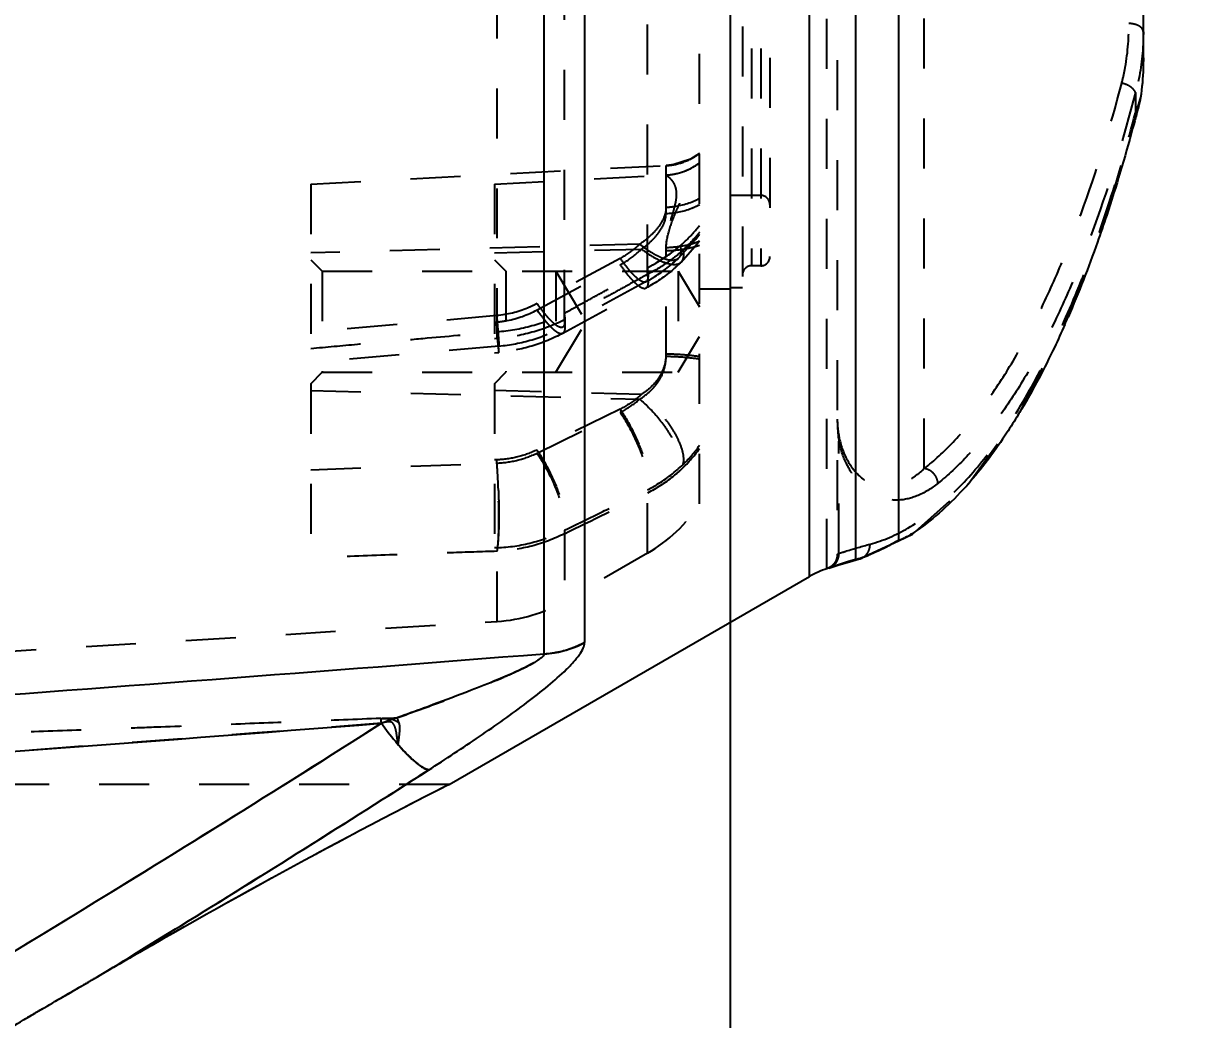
# Model space of a CAD drawing. Header units: millimetres. Extents: x 97 to 1722, y -6063 to 1553.
# Drawn here: x 1151.02 to 1189.38, y 32.96 to 65.5 of the extents above; entities that cross this region are included whole.
import ezdxf

# ---------------------------------------------------------------- set-up
doc = ezdxf.new("R2010")
doc.units = ezdxf.units.MM
doc.header["$LTSCALE"] = 16.335
doc.header["$PDMODE"] = 3
doc.header["$PDSIZE"] = 0.3125
doc.linetypes.add('HIDDEN', pattern=[0.2, 0.1, -0.1])
doc.layers.get('0').update_dxf_attribs({"linetype": 'CONTINUOUS'})
doc.layers.get('Defpoints').update_dxf_attribs({"linetype": 'CONTINUOUS'})
doc.layers.add('DEFAULT_2', color=8, linetype='HIDDEN')
doc.styles.get("Standard").update_dxf_attribs({"font": 'txt', "width": 0.8})
doc.dimstyles.new('STANDARD$0', dxfattribs={"dimscale": 2, "dimtxt": 3, "dimasz": 3, "dimexe": 1.25, "dimexo": 0.625, "dimgap": 0.5, "dimtad": 0, "dimdsep": 46, "dimlunit": 6, "dimtxsty": 'Standard', "dimblk": 'CLOSEDBLANK', "dimcen": 0, "dimclrt": 2, "dimazin": 2, "dimtfac": 2, "dimtmove": 1, "dimatfit": 3, "dimfxl": 0, "dimtolj": 1, "dimtzin": 0, "dimarcsym": 0})

# ---------------------------------------------------------------- blocks, each defined once
blk = doc.blocks.new('_ClosedBlank')
at = {"color": 0, "linetype": 'ByBlock', "lineweight": -2}
for p, q in [((-1, 0.1667), (0, 0)), ((-1, 0.1667), (-1, -0.1667)), ((0, 0), (-1, -0.1667))]:
    blk.add_line(p, q, dxfattribs=at)
blk = doc.blocks.new('*D111')
at = {"color": 4, "lineweight": -2}
for p, q in [((1222.611, 163.896), (1222.611, 20.993)), ((1174.111, 111.94), (1174.111, 20.993)), ((1212.611, 20.993), (1184.111, 20.993))]:
    blk.add_line(p, q, dxfattribs=at)
at = {"layer": 'Defpoints', "color": 0}
for p in [(1222.611, 163.896), (1174.111, 111.94), (1174.111, 20.993)]:
    blk.add_point(p, dxfattribs=at)
at = {"color": 4, "lineweight": -2, "xscale": 10, "yscale": 10, "zscale": 10, "rotation": 180}
blk.add_blockref('_ClosedBlank', (1174.111, 20.993), dxfattribs=at)
at = {"color": 4, "lineweight": -2, "xscale": 10, "yscale": 10, "zscale": 10}
blk.add_blockref('_ClosedBlank', (1222.611, 20.993), dxfattribs=at)
at = {"color": 6, "insert": (1241.878, 20.993), "char_height": 10, "attachment_point": 5}
blk.add_mtext('\\A1;48.50', dxfattribs=at)

msp = doc.modelspace()

# ---------------------------------------------------------------- linework, layer by layer
at = {"color": 7, "linetype": 'Continuous'}
for p, q in [((1176.707, 47.434), (1176.707, 123.838)), ((1178.207, 123.282), (1178.207, 47.99)), ((1179.62, 48.627), (1179.62, 122.645)), ((1187.611, 64.377), (1187.611, 106.896)), ((1168.037, 44.897), (1168.037, 72.371)), ((1169.354, 72.494), (1169.354, 45.274)), ((1187.516, 63.048), (1187.523, 63.078)), ((1178.338, 48.005), (1179.629, 48.607)), ((1178.207, 47.99), (1177.947, 47.907)), ((1178.012, 47.915), (1178.338, 48.005)), ((1178.207, 47.99), (1178.338, 48.005)), ((1178.338, 48.005), (1178.338, 48.005)), ((1177.289, 47.692), (1177.276, 47.688)), ((1177.334, 47.708), (1177.289, 47.692)), ((1177.334, 47.708), (1177.627, 47.801)), ((1177.431, 47.74), (1177.334, 47.708)), ((1177.688, 47.823), (1177.431, 47.74)), ((1177.627, 47.801), (1178.012, 47.915)), ((1177.947, 47.907), (1177.688, 47.823)), ((1164.933, 40.636), (1176.707, 47.434))]:
    msp.add_line(p, q, dxfattribs=at)
for centre, radius, start, end in [((1155.056, 68.964), 32.807, 336.0768, 336.5418), ((1165.669, 63.561), 20.889, 328.7367, 329.318), ((1172.718, 58.533), 12.219, 318.1332, 319.1659), ((1176.998, 52.396), 4.569, 285.3544, 286.9464), ((1176.953, 52.541), 4.721, 286.9541, 289.7784), ((1176.894, 52.706), 4.896, 289.7722, 291.4085), ((1178.207, 44.836), 3, 108.0953, 120), ((1267.61, -160.727), 226.03, 117.01745, 120.33842)]:
    msp.add_arc(centre, radius, start, end, dxfattribs=at)
for points, knots in [([(1187.611, 64.377), (1187.611, 64.267), (1187.605, 63.833), (1187.569, 63.399), (1187.523, 63.078)], [0, 0, 0, 0, 0.252304, 1, 1, 1, 1]), ([(1187.523, 63.078), (1187.439, 62.743), (1187.103, 61.454), (1186.724, 60.176), (1186.414, 59.239)], [0, 0, 0, 0, 0.259205, 1, 1, 1, 1]), ([(1186.414, 59.239), (1186.316, 58.945), (1185.931, 57.82), (1185.501, 56.71), (1185.151, 55.905)], [0, 0, 0, 0, 0.261107, 1, 1, 1, 1]), ([(1185.044, 55.661), (1184.934, 55.412), (1184.503, 54.473), (1184.023, 53.557), (1183.634, 52.902)], [0, 0, 0, 0, 0.263126, 1, 1, 1, 1]), ([(1183.525, 52.72), (1183.402, 52.518), (1182.925, 51.762), (1182.393, 51.04), (1181.963, 50.543)], [0, 0, 0, 0, 0.264768, 1, 1, 1, 1]), ([(1181.818, 50.378), (1181.57, 50.102), (1181.063, 49.587), (1180.499, 49.132), (1180.209, 48.936)], [0, 0, 0, 0, 0.513794, 1, 1, 1, 1]), ([(1180.209, 48.936), (1180.165, 48.906), (1180.099, 48.862), (1180.009, 48.806), (1179.94, 48.764), (1179.868, 48.723), (1179.807, 48.69), (1179.755, 48.664), (1179.721, 48.648), (1179.691, 48.635), (1179.671, 48.627), (1179.651, 48.621), (1179.636, 48.619), (1179.621, 48.619), (1179.62, 48.625), (1179.62, 48.627)], [0, 0, 0, 0, 0.234221, 0.352149, 0.471141, 0.591932, 0.716028, 0.780394, 0.847855, 0.883815, 0.923121, 0.945547, 0.976029, 0.992877, 1, 1, 1, 1]), ([(1179.62, 48.627), (1179.543, 48.579), (1179.242, 48.398), (1178.924, 48.243), (1178.681, 48.148)], [0, 0, 0, 0, 0.258196, 1, 1, 1, 1]), ([(1164.257, 41.106), (1164.539, 41.287), (1165.097, 41.65), (1165.918, 42.199), (1166.71, 42.749), (1167.46, 43.296), (1168.145, 43.834), (1168.655, 44.28), (1168.992, 44.628), (1169.182, 44.861), (1169.31, 45.07), (1169.354, 45.212), (1169.354, 45.274)], [0, 0, 0, 0, 0.150933, 0.299517, 0.444724, 0.584936, 0.717394, 0.837107, 0.889595, 0.935148, 0.972142, 1, 1, 1, 1]), ([(1168.037, 44.897), (1168.148, 44.904), (1168.604, 44.956), (1169.05, 45.107), (1169.354, 45.274)], [0, 0, 0, 0, 0.243992, 1, 1, 1, 1]), ([(1168.037, 44.897), (1160.805, 44.331), (1149.955, 43.498), (1135.478, 42.497), (1128.234, 42.046), (1124.611, 41.834)], [0, 0, 0, 0, 0.49985, 0.749909, 1, 1, 1, 1]), ([(1168.037, 44.897), (1168.034, 44.883), (1168.017, 44.852), (1167.951, 44.779), (1167.799, 44.671), (1167.522, 44.514), (1167.087, 44.304), (1166.441, 44.024), (1165.528, 43.66), (1164.258, 43.183), (1163.285, 42.835), (1162.719, 42.636)], [0, 0, 0, 0, 0.007482, 0.017905, 0.050531, 0.10303, 0.182664, 0.299558, 0.466627, 0.690171, 1, 1, 1, 1]), ([(1124.593, 39.972), (1125.644, 40.033), (1127.83, 40.161), (1132.672, 40.46), (1144.334, 41.225), (1154.854, 42.018), (1162.719, 42.636)], [0, 0, 0, 0, 0.082685, 0.171902, 0.380756, 1, 1, 1, 1]), ([(1162.719, 42.636), (1159.297, 40.451), (1151.724, 35.746), (1144.075, 31.166), (1139.899, 28.692)], [0, 0, 0, 0, 0.455449, 1, 1, 1, 1]), ([(1162.719, 42.636), (1162.864, 42.436), (1163.149, 42.066), (1163.521, 41.648), (1163.803, 41.385), (1163.979, 41.245), (1164.13, 41.154), (1164.226, 41.119), (1164.268, 41.113)], [0, 0, 0, 0, 0.336724, 0.636469, 0.760447, 0.862828, 0.942154, 1, 1, 1, 1]), ([(1153.443, 34.351), (1154.351, 34.906), (1157.974, 37.127), (1161.576, 39.385), (1164.257, 41.106)], [0, 0, 0, 0, 0.250346, 1, 1, 1, 1]), ([(1147.447, 30.729), (1147.923, 31.026), (1148.885, 31.642), (1150.363, 32.553), (1151.892, 33.453), (1152.924, 34.048), (1153.44, 34.35)], [0, 0, 0, 0, 0.240203, 0.489502, 0.743695, 1, 1, 1, 1])]:
    msp.add_open_spline(points, degree=3, knots=knots, dxfattribs=at)
at = {"layer": 'DEFAULT_2', "color": 8, "linetype": 'HIDDEN'}
for p, q in [((1177.268, 47.686), (1177.268, 123.587)), ((1177.611, 123.112), (1177.611, 48.161)), ((1173.111, 49.81), (1173.111, 121.462)), ((1180.454, 50.96), (1180.454, 120.312)), ((1174.111, 114.436), (1174.111, 56.836)), ((1174.511, 114.411), (1174.511, 56.861)), ((1174.811, 113.686), (1174.811, 57.586)), ((1175.111, 113.686), (1175.111, 57.586)), ((1175.411, 113.386), (1175.411, 57.886)), ((1166.501, 55.216), (1166.501, 78.794)), ((1168.696, 55.818), (1168.696, 78.761)), ((1171.411, 57.306), (1171.411, 78.598)), ((1187.354, 63.248), (1187.354, 62.581)), ((1160.411, 60.258), (1172.03, 60.867)), ((1172.016, 59.285), (1172.016, 60.86)), ((1160.411, 60.258), (1160.411, 48.047)), ((1166.411, 60.258), (1172.016, 60.552)), ((1166.411, 60.258), (1166.411, 48.369)), ((1175.111, 59.886), (1174.111, 59.886)), ((1171.157, 58.29), (1160.411, 58.008)), ((1166.411, 58.008), (1171.215, 58.134)), ((1172.016, 54.619), (1172.016, 58.175)), ((1160.411, 57.783), (1160.786, 57.408)), ((1166.411, 57.783), (1166.786, 57.408)), ((1170.516, 57.829), (1167.802, 56.351)), ((1167.802, 56.144), (1170.516, 57.618)), ((1172.419, 57.828), (1172.418, 57.828)), ((1172.514, 57.708), (1172.515, 57.709)), ((1175.111, 57.586), (1174.811, 57.586)), ((1160.786, 57.408), (1172.411, 57.408)), ((1160.786, 57.408), (1160.786, 54.108)), ((1166.786, 57.408), (1166.786, 54.108)), ((1168.411, 57.408), (1169.403, 55.758)), ((1168.411, 57.408), (1168.411, 54.108)), ((1172.411, 57.408), (1173.111, 56.243)), ((1172.411, 57.408), (1172.411, 54.108)), ((1168.649, 55.384), (1171.367, 56.86)), ((1171.369, 57.071), (1168.651, 55.592)), ((1173.111, 56.836), (1174.111, 56.836)), ((1174.511, 56.861), (1174.111, 56.861)), ((1166.486, 55.956), (1160.411, 55.421)), ((1166.411, 55.743), (1166.485, 55.75)), ((1168.411, 54.108), (1169.403, 55.758)), ((1172.411, 54.108), (1173.111, 55.273)), ((1166.555, 54.962), (1160.411, 54.421)), ((1166.411, 55.209), (1166.501, 55.217)), ((1166.411, 54.743), (1166.554, 54.756)), ((1160.411, 53.733), (1160.786, 54.108)), ((1160.786, 54.108), (1172.411, 54.108)), ((1166.411, 53.733), (1166.786, 54.108)), ((1160.411, 53.508), (1171.157, 53.227)), ((1171.215, 53.382), (1166.411, 53.508)), ((1170.516, 52.903), (1167.801, 51.571)), ((1167.802, 51.464), (1170.516, 52.799)), ((1177.611, 52.578), (1177.619, 52.365)), ((1177.663, 48.186), (1177.663, 51.848)), ((1160.411, 50.921), (1166.486, 51.138)), ((1166.485, 51.246), (1166.411, 51.243)), ((1171.411, 48.193), (1171.411, 50.268)), ((1168.696, 48.943), (1168.696, 46.625)), ((1166.501, 48.372), (1166.411, 48.369)), ((1166.501, 45.964), (1166.501, 48.373)), ((1171.411, 48.193), (1168.696, 46.625)), ((1136.764, 44.146), (1166.501, 45.964)), ((1164.933, 40.636), (1124.111, 40.636)), ((1164.907, 40.623), (1164.933, 40.636))]:
    msp.add_line(p, q, dxfattribs=at)
for points in [[(1179.629, 48.607), (1180.074, 48.815), (1181.892, 50.446), (1183.574, 52.789), (1185.092, 55.761), (1186.432, 59.289), (1187.516, 63.048)], [(1173.111, 61.259), (1172.815, 61.075), (1172.273, 60.895), (1172.03, 60.867)], [(1172.418, 57.828), (1172.988, 58.453), (1173.111, 58.62)], [(1172.514, 57.708), (1173.023, 58.288), (1173.111, 58.41)]]:
    msp.add_lwpolyline(points, dxfattribs=at)
for centre, radius, start, end in [((1184.726, 63.755), 2.878, 335.9177, 345.7749), ((1171.909, 62.866), 2.009, 281.0434, 296.7113), ((1171.902, 62.877), 2.023, 296.7616, 299.6516), ((1171.914, 62.856), 1.998, 299.6349, 306.809), ((1171.911, 62.549), 2, 273, 306.8699), ((1171.912, 62.846), 1.989, 273.008, 277.759), ((1171.908, 62.564), 2.015, 274.7844, 284.2376), ((1171.908, 62.877), 2.021, 277.751, 281.0207), ((1171.922, 62.522), 1.971, 288.0389, 291.8159), ((1171.905, 62.56), 2.013, 291.8335, 306.8203), ((1171.913, 62.517), 1.968, 273.0019, 274.7647), ((1175.111, 59.586), 0.3, 0, 90), ((1169.302, 61.666), 4.836, 309.0801, 312.6225), ((1174.811, 57.286), 0.3, 90, 180), ((1175.111, 57.886), 0.3, 270, 0), ((1182.754, 52.574), 5.142, 179.9523, 188.1179), ((1180.614, 52.578), 3.002, 179.994, 184.0713), ((1180.567, 52.574), 2.955, 184.0542, 192.1382), ((1169.48, 54.181), 4.446, 312.422, 324.7635), ((1169.518, 54.266), 4.404, 313.9876, 324.6845), ((1148.37, 49.766), 18.174, 3.6703, 4.6704), ((1143.425, 49.445), 23.129, 1.9882, 3.6804), ((651.17, 1109.168), 1179.893, 296.015908, 296.162733), ((1168.911, 52.523), 5, 300, 327.1401), ((1166.196, 50.955), 5, 273.5, 300), ((1110.118, 37.623), 52.84, 5.4444, 5.6168), ((1170.475, 45.375), 7.687, 199.4507, 200.7228), ((1267.756, -160.969), 226.313, 117.03002, 119.84501), ((1272.591, -169.482), 236.103, 119.83458, 120.30856), ((1221.924, -86.997), 139.327, 120.29445, 120.5776)]:
    msp.add_arc(centre, radius, start, end, dxfattribs=at)
for points, knots in [([(1186.906, 63.551), (1186.943, 63.692), (1187.088, 64.333), (1187.138, 64.994), (1187.138, 65.504)], [0, 0, 0, 0, 0.222594, 1, 1, 1, 1]), ([(1187.611, 65.228), (1187.611, 65.263), (1187.58, 65.344), (1187.468, 65.431), (1187.314, 65.488), (1187.197, 65.502), (1187.138, 65.504)], [0, 0, 0, 0, 0.175755, 0.409855, 0.699292, 1, 1, 1, 1]), ([(1187.611, 65.228), (1187.611, 65.058), (1187.593, 64.391), (1187.492, 63.725), (1187.354, 63.248)], [0, 0, 0, 0, 0.255069, 1, 1, 1, 1]), ([(1180.454, 50.96), (1180.788, 51.223), (1181.447, 51.836), (1182.357, 52.928), (1183.234, 54.23), (1184.071, 55.736), (1184.864, 57.436), (1185.89, 60.034), (1186.525, 62.109), (1186.906, 63.551)], [0, 0, 0, 0, 0.088771, 0.187403, 0.296536, 0.416459, 0.547191, 0.688394, 1, 1, 1, 1]), ([(1187.354, 63.248), (1187.34, 63.284), (1187.291, 63.356), (1187.186, 63.445), (1187.053, 63.512), (1186.955, 63.541), (1186.906, 63.551)], [0, 0, 0, 0, 0.208098, 0.457415, 0.730831, 1, 1, 1, 1]), ([(1187.354, 63.248), (1186.969, 61.771), (1186.329, 59.648), (1185.292, 56.999), (1184.496, 55.278), (1183.659, 53.76), (1182.787, 52.451), (1181.885, 51.357), (1181.232, 50.743), (1180.903, 50.48)], [0, 0, 0, 0, 0.315621, 0.457429, 0.588046, 0.707347, 0.815433, 0.912733, 1, 1, 1, 1]), ([(1178.682, 48.488), (1179.115, 48.605), (1180, 48.993), (1181.228, 49.924), (1182.412, 51.213), (1183.545, 52.851), (1184.621, 54.828), (1185.63, 57.133), (1186.559, 59.747), (1187.098, 61.606), (1187.354, 62.581)], [0, 0, 0, 0, 0.078569, 0.166864, 0.267944, 0.383616, 0.514735, 0.661456, 0.823483, 1, 1, 1, 1]), ([(1172.016, 58.079), (1172.016, 58.271), (1172.08, 58.695), (1172.27, 59.186), (1172.439, 59.565), (1172.535, 59.793), (1172.597, 59.981), (1172.627, 60.141), (1172.627, 60.284), (1172.583, 60.464), (1172.467, 60.625), (1172.312, 60.748), (1172.193, 60.817), (1172.099, 60.855), (1172.048, 60.868), (1172.03, 60.867)], [0, 0, 0, 0, 0.180514, 0.398721, 0.494753, 0.571205, 0.631748, 0.681138, 0.724317, 0.765246, 0.853927, 0.904403, 0.951343, 0.9833, 1, 1, 1, 1]), ([(1172.03, 60.867), (1172.028, 60.867), (1172.023, 60.867), (1172.016, 60.863), (1172.016, 60.86)], [0, 0, 0, 0, 0.372799, 1, 1, 1, 1]), ([(1172.016, 60.552), (1172.016, 60.551), (1172.02, 60.549), (1172.024, 60.546), (1172.034, 60.54), (1172.05, 60.528), (1172.075, 60.51), (1172.105, 60.485), (1172.138, 60.454), (1172.173, 60.417), (1172.219, 60.361), (1172.271, 60.281), (1172.318, 60.173), (1172.346, 60.053), (1172.358, 59.865), (1172.326, 59.654), (1172.265, 59.419), (1172.177, 59.114), (1172.06, 58.702), (1172.016, 58.349), (1172.016, 58.175)], [0, 0, 0, 0, 0.001697, 0.003763, 0.006694, 0.015252, 0.027423, 0.043063, 0.06138, 0.081508, 0.10283, 0.147457, 0.193885, 0.24201, 0.29358, 0.416182, 0.492703, 0.581463, 0.793544, 1, 1, 1, 1]), ([(1172.016, 59.501), (1172.016, 59.403), (1171.973, 59.189), (1171.801, 58.879), (1171.525, 58.567), (1171.29, 58.38), (1171.157, 58.29)], [0, 0, 0, 0, 0.191245, 0.416235, 0.68569, 1, 1, 1, 1]), ([(1172.016, 59.501), (1172.108, 59.504), (1172.486, 59.538), (1172.859, 59.653), (1173.111, 59.792)], [0, 0, 0, 0, 0.241478, 1, 1, 1, 1]), ([(1173.111, 59.578), (1173.027, 59.531), (1172.681, 59.371), (1172.299, 59.296), (1172.016, 59.285)], [0, 0, 0, 0, 0.255215, 1, 1, 1, 1]), ([(1171.215, 58.134), (1171.34, 58.222), (1171.559, 58.401), (1171.816, 58.698), (1171.976, 58.991), (1172.016, 59.193), (1172.016, 59.285)], [0, 0, 0, 0, 0.315077, 0.584145, 0.808798, 1, 1, 1, 1]), ([(1172.479, 58.24), (1172.538, 58.291), (1172.764, 58.497), (1172.971, 58.722), (1173.111, 58.9)], [0, 0, 0, 0, 0.255408, 1, 1, 1, 1]), ([(1173.111, 58.376), (1172.944, 58.312), (1172.582, 58.217), (1172.21, 58.18), (1172.016, 58.175)], [0, 0, 0, 0, 0.480648, 1, 1, 1, 1]), ([(1173.111, 58.683), (1173.072, 58.633), (1172.905, 58.43), (1172.722, 58.241), (1172.576, 58.107)], [0, 0, 0, 0, 0.245362, 1, 1, 1, 1]), ([(1171.157, 58.29), (1171.109, 58.245), (1170.911, 58.072), (1170.691, 57.924), (1170.516, 57.829)], [0, 0, 0, 0, 0.247006, 1, 1, 1, 1]), ([(1170.516, 57.618), (1170.581, 57.653), (1170.831, 57.801), (1171.061, 57.982), (1171.215, 58.134)], [0, 0, 0, 0, 0.253754, 1, 1, 1, 1]), ([(1172.418, 57.828), (1172.393, 57.805), (1172.327, 57.769), (1172.204, 57.754), (1172.059, 57.776), (1171.894, 57.83), (1171.716, 57.912), (1171.462, 58.059), (1171.278, 58.193), (1171.157, 58.29)], [0, 0, 0, 0, 0.071232, 0.154562, 0.257014, 0.379543, 0.519415, 0.67272, 1, 1, 1, 1]), ([(1171.215, 58.134), (1171.34, 58.04), (1171.586, 57.872), (1171.907, 57.71), (1172.147, 57.641), (1172.296, 57.625), (1172.422, 57.644), (1172.489, 57.684), (1172.514, 57.708)], [0, 0, 0, 0, 0.325533, 0.618202, 0.740558, 0.843395, 0.927746, 1, 1, 1, 1]), ([(1171.411, 57.527), (1171.509, 57.576), (1171.886, 57.78), (1172.238, 58.03), (1172.479, 58.24)], [0, 0, 0, 0, 0.254424, 1, 1, 1, 1]), ([(1172.016, 58.079), (1172.209, 58.084), (1172.58, 58.117), (1172.943, 58.203), (1173.111, 58.26)], [0, 0, 0, 0, 0.520741, 1, 1, 1, 1]), ([(1172.479, 58.24), (1172.489, 58.199), (1172.502, 58.119), (1172.503, 58.004), (1172.478, 57.903), (1172.441, 57.849), (1172.418, 57.829)], [0, 0, 0, 0, 0.295512, 0.558747, 0.789487, 1, 1, 1, 1]), ([(1172.515, 57.709), (1172.543, 57.736), (1172.586, 57.812), (1172.595, 57.896), (1172.596, 57.94)], [0, 0, 0, 0, 0.469362, 1, 1, 1, 1]), ([(1172.596, 57.94), (1172.596, 57.954), (1172.594, 58.01), (1172.586, 58.065), (1172.576, 58.107)], [0, 0, 0, 0, 0.236604, 1, 1, 1, 1]), ([(1170.516, 57.829), (1170.602, 57.707), (1170.73, 57.536), (1170.907, 57.336), (1171.024, 57.222), (1171.129, 57.136), (1171.221, 57.081), (1171.301, 57.054), (1171.351, 57.061), (1171.369, 57.071)], [0, 0, 0, 0, 0.377573, 0.538007, 0.676047, 0.790216, 0.880182, 0.94772, 1, 1, 1, 1]), ([(1170.516, 57.618), (1170.602, 57.496), (1170.729, 57.326), (1170.907, 57.125), (1171.022, 57.011), (1171.128, 56.925), (1171.233, 56.859), (1171.327, 56.838), (1171.367, 56.86)], [0, 0, 0, 0, 0.378827, 0.539771, 0.678269, 0.792799, 0.883022, 1, 1, 1, 1]), ([(1172.515, 57.709), (1172.43, 57.625), (1172.079, 57.303), (1171.682, 57.031), (1171.367, 56.86)], [0, 0, 0, 0, 0.249031, 1, 1, 1, 1]), ([(1171.369, 57.071), (1171.464, 57.123), (1171.837, 57.342), (1172.183, 57.607), (1172.419, 57.828)], [0, 0, 0, 0, 0.251356, 1, 1, 1, 1]), ([(1172.35, 57.912), (1172.279, 57.854), (1171.983, 57.627), (1171.662, 57.433), (1171.411, 57.306)], [0, 0, 0, 0, 0.246541, 1, 1, 1, 1]), ([(1168.696, 56.035), (1168.922, 56.159), (1169.317, 56.379), (1169.883, 56.689), (1170.565, 57.057), (1171.072, 57.34), (1171.412, 57.527)], [0, 0, 0, 0, 0.250184, 0.437595, 0.624829, 1, 1, 1, 1]), ([(1171.412, 57.306), (1171.185, 57.182), (1170.79, 56.963), (1170.224, 56.654), (1169.543, 56.286), (1169.035, 56.004), (1168.696, 55.818)], [0, 0, 0, 0, 0.250179, 0.437594, 0.624835, 1, 1, 1, 1]), ([(1171.367, 56.86), (1171.415, 56.886), (1171.446, 57.001), (1171.439, 57.15), (1171.423, 57.251), (1171.412, 57.306)], [0, 0, 0, 0, 0.350755, 0.635391, 1, 1, 1, 1]), ([(1171.369, 57.071), (1171.418, 57.098), (1171.448, 57.216), (1171.44, 57.367), (1171.423, 57.471), (1171.412, 57.527)], [0, 0, 0, 0, 0.349801, 0.635196, 1, 1, 1, 1]), ([(1166.485, 55.75), (1166.6, 55.76), (1167.056, 55.823), (1167.499, 55.98), (1167.802, 56.144)], [0, 0, 0, 0, 0.252526, 1, 1, 1, 1]), ([(1167.802, 56.351), (1167.702, 56.297), (1167.287, 56.098), (1166.831, 55.987), (1166.486, 55.956)], [0, 0, 0, 0, 0.247932, 1, 1, 1, 1]), ([(1166.501, 55.434), (1166.884, 55.463), (1167.641, 55.591), (1168.358, 55.865), (1168.696, 56.035)], [0, 0, 0, 0, 0.504357, 1, 1, 1, 1]), ([(1167.8, 56.35), (1167.886, 56.228), (1168.014, 56.058), (1168.19, 55.858), (1168.306, 55.743), (1168.411, 55.657), (1168.503, 55.601), (1168.583, 55.575), (1168.633, 55.582), (1168.651, 55.592)], [0, 0, 0, 0, 0.377774, 0.538263, 0.676327, 0.790486, 0.880401, 0.947844, 1, 1, 1, 1]), ([(1167.8, 56.144), (1167.886, 56.021), (1168.013, 55.851), (1168.19, 55.65), (1168.305, 55.535), (1168.411, 55.449), (1168.515, 55.383), (1168.609, 55.362), (1168.649, 55.384)], [0, 0, 0, 0, 0.378995, 0.539993, 0.678519, 0.793046, 0.883231, 1, 1, 1, 1]), ([(1168.651, 55.592), (1168.698, 55.617), (1168.729, 55.732), (1168.722, 55.88), (1168.707, 55.98), (1168.696, 56.035)], [0, 0, 0, 0, 0.351069, 0.636009, 1, 1, 1, 1]), ([(1166.483, 55.956), (1166.489, 55.884), (1166.501, 55.747), (1166.516, 55.553), (1166.53, 55.382), (1166.539, 55.256), (1166.545, 55.17), (1166.549, 55.116), (1166.552, 55.071), (1166.554, 55.033), (1166.555, 55.004), (1166.557, 54.981), (1166.555, 54.971), (1166.556, 54.962), (1166.555, 54.962)], [0, 0, 0, 0, 0.217232, 0.414164, 0.586698, 0.731917, 0.79355, 0.847508, 0.893592, 0.931607, 0.96136, 0.982686, 0.995542, 1, 1, 1, 1]), ([(1166.554, 54.756), (1166.556, 54.756), (1166.554, 54.765), (1166.556, 54.775), (1166.554, 54.798), (1166.553, 54.826), (1166.551, 54.864), (1166.548, 54.91), (1166.544, 54.964), (1166.538, 55.05), (1166.529, 55.176), (1166.516, 55.346), (1166.501, 55.54), (1166.489, 55.678), (1166.484, 55.749)], [0, 0, 0, 0, 0.004448, 0.017297, 0.038639, 0.068386, 0.106371, 0.152422, 0.206368, 0.268005, 0.413242, 0.585839, 0.782796, 1, 1, 1, 1]), ([(1168.696, 55.818), (1168.358, 55.648), (1167.641, 55.374), (1166.884, 55.245), (1166.501, 55.217)], [0, 0, 0, 0, 0.495695, 1, 1, 1, 1]), ([(1168.649, 55.384), (1168.696, 55.409), (1168.727, 55.52), (1168.721, 55.666), (1168.706, 55.764), (1168.696, 55.818)], [0, 0, 0, 0, 0.352001, 0.63619, 1, 1, 1, 1]), ([(1160.411, 54.885), (1160.919, 54.93), (1161.807, 55.013), (1163.075, 55.127), (1164.598, 55.258), (1165.74, 55.366), (1166.501, 55.435)], [0, 0, 0, 0, 0.249996, 0.437498, 0.625004, 1, 1, 1, 1]), ([(1166.555, 54.962), (1166.554, 54.962), (1166.554, 54.966), (1166.552, 54.97), (1166.551, 54.981), (1166.548, 55.001), (1166.543, 55.036), (1166.537, 55.088), (1166.53, 55.156), (1166.521, 55.237), (1166.511, 55.332), (1166.504, 55.399), (1166.501, 55.435)], [0, 0, 0, 0, 0.004388, 0.016657, 0.037, 0.065403, 0.146116, 0.258223, 0.401107, 0.573577, 0.773823, 1, 1, 1, 1]), ([(1168.649, 55.384), (1168.328, 55.209), (1167.645, 54.927), (1166.92, 54.788), (1166.554, 54.756)], [0, 0, 0, 0, 0.498794, 1, 1, 1, 1]), ([(1166.555, 54.962), (1166.921, 54.995), (1167.647, 55.134), (1168.33, 55.417), (1168.651, 55.592)], [0, 0, 0, 0, 0.501211, 1, 1, 1, 1]), ([(1166.501, 55.217), (1166.504, 55.188), (1166.514, 55.088), (1166.524, 54.988), (1166.532, 54.917)], [0, 0, 0, 0, 0.292816, 1, 1, 1, 1]), ([(1166.532, 54.917), (1166.534, 54.901), (1166.54, 54.852), (1166.545, 54.804), (1166.55, 54.772)], [0, 0, 0, 0, 0.344295, 1, 1, 1, 1]), ([(1166.55, 54.772), (1166.551, 54.768), (1166.552, 54.764), (1166.553, 54.756), (1166.554, 54.756)], [0, 0, 0, 0, 0.742696, 1, 1, 1, 1]), ([(1171.157, 53.227), (1171.292, 53.311), (1171.535, 53.498), (1171.813, 53.842), (1171.981, 54.221), (1172.016, 54.488), (1172.016, 54.619)], [0, 0, 0, 0, 0.280022, 0.533871, 0.769452, 1, 1, 1, 1]), ([(1172.016, 54.71), (1172.016, 54.586), (1171.984, 54.333), (1171.828, 53.973), (1171.568, 53.645), (1171.342, 53.465), (1171.215, 53.382)], [0, 0, 0, 0, 0.231003, 0.466557, 0.720003, 1, 1, 1, 1]), ([(1172.016, 54.71), (1172.201, 54.708), (1172.567, 54.693), (1172.932, 54.653), (1173.111, 54.623)], [0, 0, 0, 0, 0.504606, 1, 1, 1, 1]), ([(1173.111, 54.53), (1172.932, 54.56), (1172.567, 54.601), (1172.201, 54.617), (1172.016, 54.619)], [0, 0, 0, 0, 0.495677, 1, 1, 1, 1]), ([(1171.215, 53.382), (1171.164, 53.335), (1170.95, 53.15), (1170.708, 52.997), (1170.516, 52.903)], [0, 0, 0, 0, 0.246316, 1, 1, 1, 1]), ([(1172.576, 51.097), (1172.593, 51.159), (1172.604, 51.31), (1172.558, 51.562), (1172.447, 51.858), (1172.276, 52.185), (1172.049, 52.519), (1171.709, 52.938), (1171.418, 53.218), (1171.215, 53.382)], [0, 0, 0, 0, 0.070246, 0.161827, 0.27728, 0.412888, 0.562297, 0.716008, 1, 1, 1, 1]), ([(1170.516, 52.799), (1170.575, 52.828), (1170.802, 52.949), (1171.013, 53.1), (1171.157, 53.227)], [0, 0, 0, 0, 0.253858, 1, 1, 1, 1]), ([(1171.157, 53.227), (1171.356, 53.057), (1171.642, 52.767), (1171.975, 52.338), (1172.196, 51.996), (1172.362, 51.664), (1172.468, 51.364), (1172.51, 51.111), (1172.497, 50.96), (1172.479, 50.899)], [0, 0, 0, 0, 0.283748, 0.437846, 0.58776, 0.723753, 0.839292, 0.930521, 1, 1, 1, 1]), ([(1170.516, 52.903), (1170.671, 52.675), (1170.946, 52.193), (1171.212, 51.567), (1171.36, 51.077), (1171.426, 50.76), (1171.448, 50.493), (1171.432, 50.334), (1171.412, 50.268)], [0, 0, 0, 0, 0.291957, 0.585266, 0.717466, 0.832871, 0.927687, 1, 1, 1, 1]), ([(1170.516, 52.799), (1170.672, 52.57), (1170.948, 52.086), (1171.216, 51.458), (1171.364, 50.967), (1171.429, 50.649), (1171.45, 50.383), (1171.433, 50.224), (1171.412, 50.159)], [0, 0, 0, 0, 0.292718, 0.586516, 0.718709, 0.83389, 0.928266, 1, 1, 1, 1]), ([(1177.663, 51.848), (1177.667, 51.856), (1177.68, 51.89), (1177.683, 51.927), (1177.678, 51.952)], [0, 0, 0, 0, 0.268192, 1, 1, 1, 1]), ([(1180.903, 50.48), (1180.691, 50.311), (1180.268, 50.045), (1179.582, 49.882), (1178.972, 49.999), (1178.494, 50.303), (1178.146, 50.694), (1177.849, 51.203), (1177.716, 51.599), (1177.663, 51.848)], [0, 0, 0, 0, 0.184839, 0.337105, 0.471236, 0.597874, 0.717655, 0.825932, 1, 1, 1, 1]), ([(1177.678, 51.952), (1177.735, 51.687), (1177.894, 51.249), (1178.258, 50.759), (1178.631, 50.484), (1179.011, 50.36), (1179.389, 50.363), (1179.759, 50.473), (1180.12, 50.676), (1180.344, 50.858), (1180.454, 50.96)], [0, 0, 0, 0, 0.215444, 0.362431, 0.477644, 0.57767, 0.673412, 0.772629, 0.880452, 1, 1, 1, 1]), ([(1167.801, 51.571), (1167.6, 51.472), (1167.168, 51.317), (1166.714, 51.254), (1166.485, 51.246)], [0, 0, 0, 0, 0.494619, 1, 1, 1, 1]), ([(1166.486, 51.138), (1166.716, 51.146), (1167.169, 51.209), (1167.6, 51.365), (1167.802, 51.464)], [0, 0, 0, 0, 0.505396, 1, 1, 1, 1]), ([(1167.8, 51.57), (1167.954, 51.343), (1168.227, 50.864), (1168.491, 50.241), (1168.639, 49.753), (1168.706, 49.436), (1168.73, 49.169), (1168.715, 49.009), (1168.696, 48.943)], [0, 0, 0, 0, 0.290997, 0.583648, 0.71584, 0.831527, 0.926915, 1, 1, 1, 1]), ([(1167.8, 51.463), (1167.954, 51.235), (1168.229, 50.754), (1168.495, 50.129), (1168.643, 49.64), (1168.709, 49.322), (1168.732, 49.056), (1168.716, 48.896), (1168.696, 48.83)], [0, 0, 0, 0, 0.29168, 0.584805, 0.717005, 0.832492, 0.92747, 1, 1, 1, 1]), ([(1166.501, 48.258), (1166.513, 48.321), (1166.53, 48.476), (1166.547, 48.743), (1166.556, 49.077), (1166.557, 49.607), (1166.539, 50.3), (1166.506, 50.862), (1166.483, 51.138)], [0, 0, 0, 0, 0.066924, 0.161398, 0.279057, 0.414501, 0.71257, 1, 1, 1, 1]), ([(1171.411, 50.268), (1171.519, 50.323), (1171.936, 50.556), (1172.32, 50.849), (1172.576, 51.097)], [0, 0, 0, 0, 0.253195, 1, 1, 1, 1]), ([(1172.479, 50.899), (1172.4, 50.826), (1172.07, 50.545), (1171.702, 50.308), (1171.411, 50.159)], [0, 0, 0, 0, 0.247694, 1, 1, 1, 1]), ([(1180.903, 50.48), (1180.898, 50.537), (1180.866, 50.653), (1180.769, 50.806), (1180.623, 50.914), (1180.51, 50.952), (1180.454, 50.96)], [0, 0, 0, 0, 0.242687, 0.502053, 0.760168, 1, 1, 1, 1]), ([(1168.696, 48.943), (1168.922, 49.053), (1169.489, 49.327), (1170.392, 49.773), (1171.072, 50.103), (1171.412, 50.268)], [0, 0, 0, 0, 0.249708, 0.625281, 1, 1, 1, 1]), ([(1166.54, 50.247), (1166.551, 49.955), (1166.56, 49.43), (1166.55, 48.904), (1166.534, 48.672)], [0, 0, 0, 0, 0.556271, 1, 1, 1, 1]), ([(1166.501, 48.372), (1166.884, 48.389), (1167.642, 48.501), (1168.36, 48.771), (1168.696, 48.943)], [0, 0, 0, 0, 0.503868, 1, 1, 1, 1]), ([(1168.696, 48.83), (1168.36, 48.659), (1167.642, 48.388), (1166.884, 48.275), (1166.501, 48.258)], [0, 0, 0, 0, 0.49617, 1, 1, 1, 1]), ([(1166.534, 48.672), (1166.532, 48.642), (1166.524, 48.541), (1166.514, 48.441), (1166.501, 48.372)], [0, 0, 0, 0, 0.300591, 1, 1, 1, 1]), ([(1177.663, 48.186), (1177.748, 48.214), (1178.085, 48.321), (1178.426, 48.419), (1178.682, 48.488)], [0, 0, 0, 0, 0.251406, 1, 1, 1, 1]), ([(1178.338, 48.005), (1178.389, 48.019), (1178.487, 48.066), (1178.602, 48.183), (1178.671, 48.331), (1178.683, 48.437), (1178.682, 48.488)], [0, 0, 0, 0, 0.246704, 0.504066, 0.759837, 1, 1, 1, 1]), ([(1166.501, 48.258), (1165.994, 48.24), (1164.725, 48.199), (1162.695, 48.124), (1161.173, 48.074), (1160.411, 48.047)], [0, 0, 0, 0, 0.249959, 0.625038, 1, 1, 1, 1]), ([(1177.569, 47.96), (1177.546, 47.906), (1177.48, 47.807), (1177.383, 47.737), (1177.331, 47.712)], [0, 0, 0, 0, 0.504891, 1, 1, 1, 1]), ([(1177.345, 47.711), (1177.439, 47.742), (1177.571, 47.844), (1177.651, 48.031), (1177.665, 48.135), (1177.663, 48.186)], [0, 0, 0, 0, 0.48968, 0.748457, 1, 1, 1, 1]), ([(1177.611, 48.161), (1177.611, 48.144), (1177.608, 48.076), (1177.59, 48.008), (1177.569, 47.96)], [0, 0, 0, 0, 0.242153, 1, 1, 1, 1]), ([(1177.611, 48.161), (1177.611, 48.159), (1177.619, 48.165), (1177.626, 48.166), (1177.643, 48.177), (1177.656, 48.182), (1177.663, 48.186)], [0, 0, 0, 0, 0.061172, 0.250909, 0.565809, 1, 1, 1, 1]), ([(1177.276, 47.688), (1177.274, 47.687), (1177.272, 47.687), (1177.268, 47.685), (1177.268, 47.686)], [0, 0, 0, 0, 0.755584, 1, 1, 1, 1]), ([(1169.354, 45.274), (1169.251, 45.218), (1168.836, 45.021), (1168.378, 44.917), (1168.037, 44.897)], [0, 0, 0, 0, 0.255655, 1, 1, 1, 1]), ([(1163.227, 42.816), (1163.731, 42.994), (1164.6, 43.309), (1165.739, 43.742), (1166.566, 44.077), (1167.157, 44.337), (1167.556, 44.532), (1167.815, 44.682), (1167.965, 44.79), (1168.03, 44.865), (1168.037, 44.897)], [0, 0, 0, 0, 0.30414, 0.526178, 0.693905, 0.811938, 0.893169, 0.947274, 0.981239, 1, 1, 1, 1]), ([(1162.704, 42.794), (1161.887, 42.762), (1160.255, 42.695), (1157.806, 42.599), (1155.764, 42.522), (1154.131, 42.46), (1152.498, 42.401), (1150.456, 42.326), (1148.006, 42.241), (1145.556, 42.16), (1143.105, 42.083), (1140.655, 42.01), (1138.613, 41.954), (1136.979, 41.912), (1135.755, 41.882), (1134.53, 41.854), (1133.51, 41.832), (1132.694, 41.817), (1132.184, 41.807), (1131.776, 41.8), (1131.47, 41.796), (1131.165, 41.792), (1130.859, 41.783), (1130.604, 41.778), (1130.401, 41.78), (1130.249, 41.786), (1130.096, 41.781), (1129.944, 41.764), (1129.791, 41.764), (1129.639, 41.77), (1129.486, 41.768), (1129.334, 41.753), (1129.183, 41.771), (1129.031, 41.775), (1128.88, 41.759), (1128.752, 41.761), (1128.653, 41.737), (1128.579, 41.724), (1128.505, 41.725), (1128.441, 41.743), (1128.389, 41.77), (1128.338, 41.812), (1128.29, 41.854), (1128.244, 41.886), (1128.209, 41.9), (1128.166, 41.902), (1128.119, 41.885), (1128.084, 41.848), (1128.055, 41.814), (1128.032, 41.778), (1128.009, 41.74), (1127.975, 41.686), (1127.937, 41.627), (1127.875, 41.62), (1127.843, 41.63), (1127.818, 41.647), (1127.789, 41.668), (1127.755, 41.696), (1127.713, 41.73), (1127.655, 41.756), (1127.584, 41.755), (1127.51, 41.758), (1127.433, 41.757), (1127.357, 41.752), (1127.256, 41.752), (1127.129, 41.755), (1126.977, 41.751), (1126.85, 41.745), (1126.751, 41.753), (1126.677, 41.76), (1126.602, 41.763), (1126.526, 41.752), (1126.451, 41.749), (1126.376, 41.759), (1126.301, 41.755), (1126.229, 41.735), (1126.161, 41.745), (1126.1, 41.778), (1126.041, 41.764), (1125.998, 41.76), (1125.973, 41.759), (1125.951, 41.764), (1125.924, 41.771), (1125.89, 41.776), (1125.86, 41.771), (1125.84, 41.761), (1125.817, 41.755), (1125.787, 41.756), (1125.753, 41.766), (1125.716, 41.766), (1125.68, 41.757), (1125.645, 41.752), (1125.613, 41.757), (1125.591, 41.774), (1125.562, 41.784), (1125.535, 41.779), (1125.512, 41.771), (1125.488, 41.767), (1125.458, 41.77), (1125.427, 41.772), (1125.402, 41.771), (1125.384, 41.773), (1125.366, 41.775), (1125.348, 41.774), (1125.329, 41.773), (1125.311, 41.775), (1125.294, 41.778), (1125.269, 41.78), (1125.24, 41.77), (1125.21, 41.782), (1125.187, 41.777), (1125.168, 41.77), (1125.149, 41.777), (1125.14, 41.791), (1125.124, 41.792), (1125.109, 41.785), (1125.095, 41.785), (1125.086, 41.788), (1125.084, 41.792), (1125.082, 41.796), (1125.076, 41.798), (1125.069, 41.799), (1125.059, 41.799), (1125.054, 41.791), (1125.051, 41.784), (1125.048, 41.778), (1125.044, 41.774), (1125.043, 41.77), (1125.039, 41.765), (1125.031, 41.766), (1125.022, 41.77), (1125.019, 41.781), (1125.012, 41.789), (1125.006, 41.801), (1124.991, 41.798), (1124.977, 41.79), (1124.959, 41.795), (1124.941, 41.794), (1124.918, 41.795), (1124.895, 41.801), (1124.872, 41.799), (1124.853, 41.803), (1124.839, 41.797), (1124.826, 41.803), (1124.829, 41.815), (1124.811, 41.812), (1124.802, 41.809), (1124.79, 41.807), (1124.785, 41.81), (1124.781, 41.813), (1124.771, 41.816), (1124.758, 41.814), (1124.745, 41.819), (1124.728, 41.827), (1124.705, 41.828), (1124.703, 41.84)], [0, 0, 0, 0, 0.063967, 0.12794, 0.191919, 0.22391, 0.255902, 0.31989, 0.383881, 0.447874, 0.511865, 0.575852, 0.639828, 0.67181, 0.703787, 0.735755, 0.767714, 0.783689, 0.799661, 0.807644, 0.815624, 0.823606, 0.831593, 0.839571, 0.843544, 0.847511, 0.851502, 0.8555, 0.859485, 0.863447, 0.867431, 0.871428, 0.875341, 0.8793, 0.883298, 0.887287, 0.889244, 0.891223, 0.89319, 0.894942, 0.896431, 0.897717, 0.900125, 0.901371, 0.9021, 0.903043, 0.904676, 0.905866, 0.907004, 0.908122, 0.909261, 0.91045, 0.913182, 0.914158, 0.915038, 0.915792, 0.916505, 0.917862, 0.919211, 0.920762, 0.922683, 0.924658, 0.926645, 0.928643, 0.93063, 0.934588, 0.938573, 0.942548, 0.944481, 0.946393, 0.948358, 0.950355, 0.952341, 0.954263, 0.956251, 0.958207, 0.959999, 0.961515, 0.963468, 0.964464, 0.964951, 0.965384, 0.966218, 0.96715, 0.968091, 0.968495, 0.968949, 0.969911, 0.970776, 0.971746, 0.972711, 0.973698, 0.974539, 0.975132, 0.975859, 0.976824, 0.977254, 0.977734, 0.978704, 0.979656, 0.980153, 0.980621, 0.981085, 0.98158, 0.982079, 0.98254, 0.982984, 0.983467, 0.984437, 0.985333, 0.985792, 0.986275, 0.986906, 0.987124, 0.987546, 0.987979, 0.988438, 0.988592, 0.988696, 0.988795, 0.988935, 0.989168, 0.989374, 0.98962, 0.989807, 0.990014, 0.990122, 0.990242, 0.990365, 0.990554, 0.990852, 0.991038, 0.991421, 0.991633, 0.992012, 0.992439, 0.992889, 0.993379, 0.993854, 0.994719, 0.995202, 0.995662, 0.996137, 0.996376, 0.996551, 0.996816, 0.997356, 0.997552, 0.99768, 0.997812, 0.997981, 0.998455, 0.998776, 0.999068, 1, 1, 1, 1]), ([(1162.719, 42.636), (1151.882, 41.784), (1139.237, 40.845), (1126.581, 40.088), (1124.776, 39.982)], [0, 0, 0, 0, 0.857376, 1, 1, 1, 1]), ([(1139.899, 28.692), (1144.076, 31.167), (1151.724, 35.747), (1159.298, 40.451), (1162.719, 42.636)], [0, 0, 0, 0, 0.544628, 1, 1, 1, 1]), ([(1162.704, 42.794), (1162.747, 42.798), (1162.856, 42.807), (1163.031, 42.802), (1163.162, 42.81), (1163.227, 42.816)], [0, 0, 0, 0, 0.249973, 0.625092, 1, 1, 1, 1]), ([(1162.704, 42.794), (1162.755, 42.795), (1162.858, 42.797), (1163.012, 42.787), (1163.16, 42.742), (1163.244, 42.684), (1163.286, 42.655)], [0, 0, 0, 0, 0.252364, 0.504583, 0.754019, 1, 1, 1, 1]), ([(1163.258, 41.95), (1163.247, 42.052), (1163.227, 42.221), (1163.191, 42.432), (1163.146, 42.566), (1163.092, 42.645), (1163.028, 42.682), (1162.953, 42.687), (1162.849, 42.675), (1162.769, 42.652), (1162.719, 42.636)], [0, 0, 0, 0, 0.278146, 0.462301, 0.581348, 0.658165, 0.715182, 0.77525, 0.858633, 1, 1, 1, 1]), ([(1163.286, 42.655), (1163.307, 42.598), (1163.314, 42.475), (1163.303, 42.326), (1163.29, 42.208), (1163.28, 42.121), (1163.268, 42.035), (1163.26, 41.978), (1163.257, 41.95)], [0, 0, 0, 0, 0.25693, 0.509532, 0.634151, 0.757406, 0.879577, 1, 1, 1, 1]), ([(1164.268, 41.113), (1164.239, 41.117), (1164.177, 41.136), (1164.033, 41.207), (1163.823, 41.363), (1163.548, 41.624), (1163.358, 41.833), (1163.258, 41.95)], [0, 0, 0, 0, 0.064252, 0.145436, 0.362581, 0.652423, 1, 1, 1, 1]), ([(1164.278, 41.12), (1163.383, 40.545), (1159.79, 38.256), (1156.167, 36.014), (1153.438, 34.349)], [0, 0, 0, 0, 0.24966, 1, 1, 1, 1]), ([(1153.44, 34.35), (1153.29, 34.262), (1152.691, 33.913), (1152.091, 33.566), (1151.642, 33.304)], [0, 0, 0, 0, 0.25048, 1, 1, 1, 1])]:
    msp.add_open_spline(points, degree=3, knots=knots, dxfattribs=at)
msp.add_open_spline([(1177.331, 47.712), (1177.311, 47.702), (1177.29, 47.693), (1177.268, 47.686)], degree=3, dxfattribs=at)

# ---------------------------------------------------------------- dimensions: what is measured, and where the dimension line sits
dim = msp.add_linear_dim(base=(1174.111, 20.993), p1=(1222.611, 163.896), p2=(1174.111, 111.94), dimstyle='STANDARD$0', override={"dimtxt": 5, "dimasz": 5, "dimexe": 0, "dimexo": 0, "dimgap": 0, "dimzin": 0, "dimclrd": 4, "dimclre": 4, "dimclrt": 6, "dimfxl": 1.25, "dimarcsym": 1})
dim.commit()
dim.dimension.update_dxf_attribs({"geometry": '*D111', "text_midpoint": (1241.878, 20.993), "dimtype": 160})

doc.saveas('drawing.dxf')
